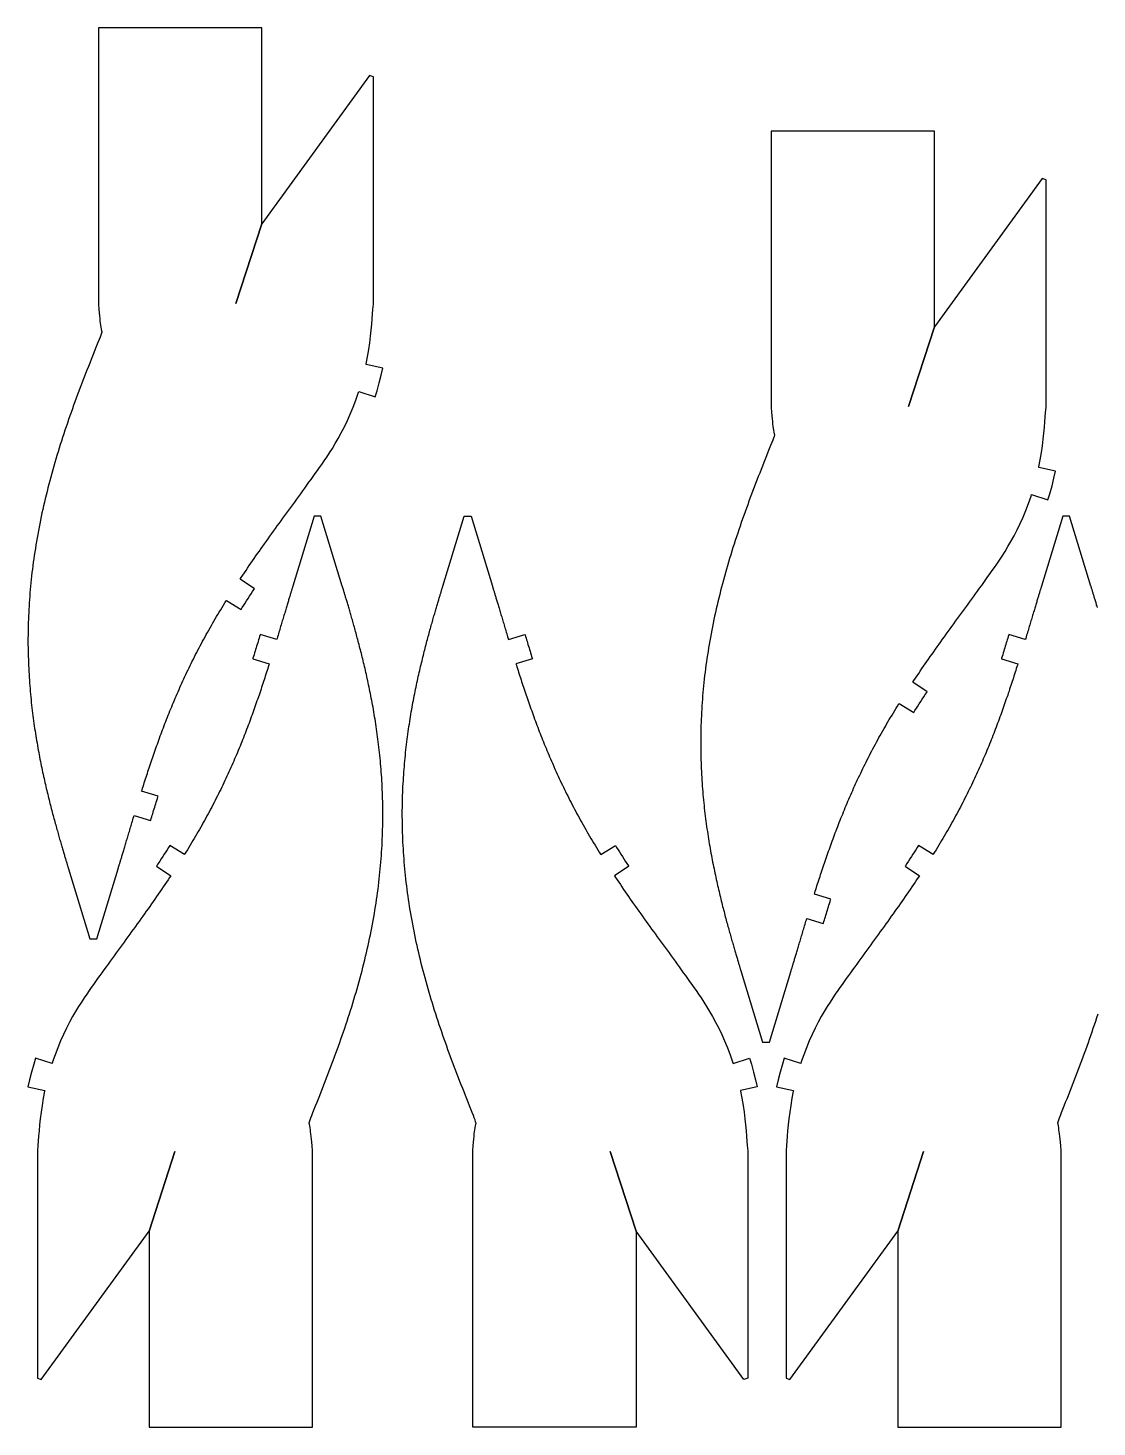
# Model space of a CAD drawing. Header units: millimetres. Extents: x 0 to 501, y 0 to 342.
# Drawn here: x 0 to 250.3, y 0 to 327.7 of the extents above; entities that cross this region are included whole.
import ezdxf

# ---------------------------------------------------------------- set-up
doc = ezdxf.new("R2010")
doc.units = ezdxf.units.MM
doc.layers.add('CUT', color=1, linetype='Continuous')

msp = doc.modelspace()

# ---------------------------------------------------------------- linework, layer by layer
at = {"layer": 'CUT'}
for points in [[(16.72, 260.24), (16.79, 259.59), (16.85, 259.02), (16.91, 258.5), (16.98, 258.02), (17.04, 257.58), (17.12, 257.15), (17.19, 256.76), (17.26, 256.47), (17.25, 256.45), (17.17, 256.15), (17.04, 255.75), (16.86, 255.26), (16.64, 254.67), (16.37, 253.99), (16.06, 253.22), (15.74, 252.41), (15.41, 251.61), (15.09, 250.8), (14.77, 249.99), (14.45, 249.18), (14.13, 248.36), (13.81, 247.55), (13.49, 246.73), (13.17, 245.91), (12.86, 245.09), (12.54, 244.27), (12.23, 243.44), (11.92, 242.62), (11.61, 241.79), (11.3, 240.96), (11, 240.13), (10.69, 239.3), (10.39, 238.47), (10.1, 237.63), (9.8, 236.8), (9.51, 235.96), (9.22, 235.12), (8.94, 234.28), (8.66, 233.44), (8.38, 232.6), (8.1, 231.76), (7.83, 230.92), (7.56, 230.08), (7.3, 229.23), (7.04, 228.39), (6.78, 227.54), (6.53, 226.7), (6.28, 225.86), (6.03, 225.01), (5.79, 224.17), (5.56, 223.32), (5.33, 222.48), (5.1, 221.63), (4.88, 220.79), (4.66, 219.95), (4.45, 219.11), (4.24, 218.26), (4.03, 217.42), (3.84, 216.58), (3.64, 215.74), (3.45, 214.9), (3.27, 214.07), (3.09, 213.23), (2.92, 212.4), (2.75, 211.56), (2.59, 210.73), (2.43, 209.9), (2.28, 209.07), (2.13, 208.25), (1.99, 207.42), (1.85, 206.6), (1.72, 205.78), (1.59, 204.96), (1.47, 204.15), (1.35, 203.33), (1.24, 202.52), (1.13, 201.71), (1.03, 200.91), (0.93, 200.1), (0.84, 199.3), (0.75, 198.51), (0.67, 197.71), (0.6, 196.92), (0.52, 196.13), (0.46, 195.35), (0.4, 194.57), (0.34, 193.79), (0.29, 193.01), (0.24, 192.24), (0.19, 191.47), (0.16, 190.71), (0.12, 189.95), (0.09, 189.19), (0.07, 188.44), (0.04, 187.69), (0.03, 186.94), (0.01, 186.2), (0.01, 185.46), (0, 184.73), (0, 184), (0, 183.28), (0.01, 182.56), (0.02, 181.84), (0.04, 181.13), (0.06, 180.42), (0.08, 179.72), (0.1, 179.02), (0.13, 178.32), (0.16, 177.63), (0.2, 176.95), (0.24, 176.27), (0.28, 175.59), (0.32, 174.92), (0.37, 174.25), (0.42, 173.59), (0.48, 172.93), (0.53, 172.27), (0.59, 171.63), (0.65, 170.98), (0.72, 170.34), (0.78, 169.71), (0.85, 169.08), (0.92, 168.45), (0.99, 167.83), (1.07, 167.21), (1.15, 166.6), (1.23, 166), (1.31, 165.4), (1.39, 164.8), (1.47, 164.21), (1.56, 163.62), (1.65, 163.04), (1.74, 162.46), (1.83, 161.89), (1.92, 161.32), (2.02, 160.75), (2.11, 160.2), (2.21, 159.64), (2.3, 159.09), (2.4, 158.55), (2.5, 158.01), (2.6, 157.47), (2.7, 156.94), (2.8, 156.42), (2.91, 155.9), (3.01, 155.38), (3.12, 154.87), (3.22, 154.37), (3.33, 153.86), (3.43, 153.37), (3.54, 152.87), (3.64, 152.39), (3.75, 151.9), (3.86, 151.43), (3.96, 150.95), (4.07, 150.49), (4.18, 150.02), (4.29, 149.56), (4.4, 149.11), (4.5, 148.66), (4.61, 148.21), (4.72, 147.77), (4.82, 147.34), (4.93, 146.91), (5.04, 146.48), (5.14, 146.06), (5.25, 145.64), (5.36, 145.23), (5.46, 144.83), (5.57, 144.42), (5.67, 144.03), (5.77, 143.63), (5.88, 143.25), (5.98, 142.86), (6.08, 142.48), (6.18, 142.11), (6.28, 141.74), (6.38, 141.38), (6.48, 141.02), (6.58, 140.67), (6.68, 140.32), (6.77, 139.97), (6.87, 139.63), (6.96, 139.3), (7.05, 138.97), (7.15, 138.65), (7.24, 138.33), (7.33, 138.02), (7.41, 137.71), (7.5, 137.4), (7.59, 137.11), (7.67, 136.81), (7.76, 136.52), (7.84, 136.24), (7.92, 135.96), (8, 135.69), (8.08, 135.43), (8.16, 135.17), (8.23, 134.91), (8.3, 134.66), (8.38, 134.42), (8.45, 134.18), (8.52, 133.95), (8.58, 133.73), (8.65, 133.51), (8.71, 133.29), (8.78, 133.09), (8.84, 132.89), (8.89, 132.69), (8.95, 132.51), (9, 132.33), (9.06, 132.15), (9.11, 131.99), (9.15, 131.83), (9.2, 131.68), (9.24, 131.54), (9.28, 131.4), (9.32, 131.28), (9.36, 131.16), (9.39, 131.06), (9.42, 130.96), (9.44, 130.87), (9.47, 130.8), (9.49, 130.74), (9.5, 130.7), (14.5, 114.3), (16.08, 114.3), (21.08, 130.7), (21.09, 130.74), (21.11, 130.8), (21.13, 130.87), (21.16, 130.96), (21.19, 131.05), (21.22, 131.16), (21.26, 131.28), (21.29, 131.4), (21.33, 131.54), (21.38, 131.68), (21.42, 131.83), (21.47, 131.98), (21.52, 132.15), (21.57, 132.32), (21.63, 132.5), (21.68, 132.69), (21.74, 132.88), (21.8, 133.08), (21.86, 133.28), (21.93, 133.49), (21.99, 133.71), (22.06, 133.93), (22.13, 134.16), (22.2, 134.4), (22.27, 134.64), (22.34, 134.88), (22.42, 135.13), (22.5, 135.39), (22.57, 135.65), (22.65, 135.92), (22.74, 136.19), (22.82, 136.47), (22.9, 136.75), (22.99, 137.04), (23.08, 137.33), (23.17, 137.62), (23.26, 137.92), (23.35, 138.23), (23.44, 138.54), (23.53, 138.85), (23.63, 139.17), (23.73, 139.49), (23.82, 139.82), (23.92, 140.15), (24.02, 140.49), (24.13, 140.83), (24.23, 141.17), (24.33, 141.52), (24.44, 141.87), (24.55, 142.22), (24.65, 142.58), (24.76, 142.95), (24.85, 143.23), (28.71, 142.06), (28.73, 142.14), (28.84, 142.51), (28.96, 142.88), (29.07, 143.26), (29.19, 143.63), (29.3, 144.02), (29.42, 144.4), (29.54, 144.79), (29.66, 145.18), (29.78, 145.57), (29.91, 145.97), (30.03, 146.37), (30.16, 146.77), (30.28, 147.18), (30.41, 147.59), (30.46, 147.74), (26.61, 148.95), (26.7, 149.21), (26.83, 149.63), (26.96, 150.05), (27.1, 150.48), (27.23, 150.9), (27.37, 151.33), (27.51, 151.77), (27.65, 152.2), (27.79, 152.64), (27.94, 153.08), (28.08, 153.52), (28.23, 153.96), (28.38, 154.41), (28.53, 154.86), (28.68, 155.31), (28.83, 155.77), (28.99, 156.22), (29.14, 156.68), (29.3, 157.14), (29.46, 157.6), (29.62, 158.07), (29.79, 158.53), (29.95, 159), (30.12, 159.47), (30.29, 159.94), (30.46, 160.42), (30.63, 160.89), (30.8, 161.37), (30.98, 161.85), (31.15, 162.33), (31.33, 162.81), (31.52, 163.29), (31.7, 163.78), (31.88, 164.26), (32.07, 164.75), (32.26, 165.24), (32.45, 165.73), (32.65, 166.22), (32.84, 166.71), (33.04, 167.21), (33.24, 167.7), (33.44, 168.2), (33.64, 168.7), (33.85, 169.2), (34.06, 169.7), (34.27, 170.2), (34.48, 170.7), (34.7, 171.2), (34.92, 171.7), (35.14, 172.21), (35.36, 172.71), (35.58, 173.22), (35.81, 173.73), (36.04, 174.24), (36.27, 174.74), (36.51, 175.25), (36.74, 175.76), (36.98, 176.28), (37.22, 176.79), (37.47, 177.3), (37.72, 177.81), (37.97, 178.33), (38.22, 178.84), (38.47, 179.36), (38.73, 179.87), (38.99, 180.39), (39.25, 180.9), (39.52, 181.42), (39.79, 181.94), (40.06, 182.46), (40.33, 182.98), (40.61, 183.5), (40.89, 184.02), (41.17, 184.54), (41.46, 185.06), (41.74, 185.59), (42.04, 186.11), (42.33, 186.64), (42.63, 187.16), (42.93, 187.69), (43.23, 188.21), (43.53, 188.74), (43.84, 189.27), (44.15, 189.8), (44.47, 190.33), (44.79, 190.86), (45.11, 191.39), (45.43, 191.93), (45.76, 192.46), (46.09, 192.99), (46.42, 193.53), (46.46, 193.59), (49.87, 191.45), (50.17, 191.92), (50.5, 192.45), (50.84, 192.98), (51.18, 193.51), (51.52, 194.04), (51.86, 194.58), (52.21, 195.11), (52.57, 195.65), (52.92, 196.19), (53, 196.31), (49.64, 198.54), (49.92, 198.96), (50.29, 199.52), (50.67, 200.07), (51.04, 200.63), (51.42, 201.18), (51.8, 201.74), (52.19, 202.3), (52.57, 202.87), (52.97, 203.43), (53.36, 204), (53.76, 204.57), (54.16, 205.15), (54.57, 205.72), (54.97, 206.3), (55.39, 206.88), (55.8, 207.46), (56.22, 208.05), (56.64, 208.64), (57.07, 209.23), (57.5, 209.83), (57.93, 210.43), (58.37, 211.03), (58.81, 211.64), (59.25, 212.25), (59.69, 212.86), (60.14, 213.48), (60.6, 214.11), (61.05, 214.73), (61.51, 215.36), (61.97, 216), (62.44, 216.64), (62.91, 217.28), (63.38, 217.93), (63.85, 218.58), (64.33, 219.24), (64.81, 219.9), (65.29, 220.57), (65.78, 221.25), (66.27, 221.93), (66.76, 222.61), (67.26, 223.3), (67.75, 224), (68.25, 224.7), (68.77, 225.44), (69.34, 226.25), (69.94, 227.15), (70.58, 228.12), (71.25, 229.18), (71.93, 230.33), (72.64, 231.55), (73.35, 232.86), (74.07, 234.25), (74.77, 235.71), (75.46, 237.24), (76.12, 238.82), (76.75, 240.46), (77.33, 242.14), (77.45, 242.51), (81.29, 241.3), (81.73, 242.69), (82.25, 244.52), (82.71, 246.35), (83.08, 247.97), (79.14, 248.85), (79.17, 249), (79.5, 250.68), (79.78, 252.33), (80.02, 253.92), (80.21, 255.45), (80.36, 256.9), (80.49, 258.27), (80.6, 259.54), (80.68, 260.71), (80.76, 261.76), (80.85, 262.94), (80.85, 316.24), (79.97, 316.53), (54.71, 281.77), (48.67, 263.16), (54.71, 281.77), (54.71, 327.66), (16.49, 327.66), (16.49, 262.92), (16.58, 261.79), (16.65, 260.96)], [(174.2, 236.11), (174.27, 235.46), (174.33, 234.89), (174.39, 234.37), (174.46, 233.89), (174.52, 233.45), (174.6, 233.02), (174.67, 232.63), (174.74, 232.34), (174.73, 232.32), (174.65, 232.02), (174.52, 231.62), (174.34, 231.13), (174.12, 230.54), (173.85, 229.86), (173.54, 229.09), (173.22, 228.28), (172.89, 227.48), (172.57, 226.67), (172.25, 225.86), (171.93, 225.05), (171.61, 224.23), (171.29, 223.42), (170.97, 222.6), (170.65, 221.78), (170.34, 220.96), (170.02, 220.14), (169.71, 219.31), (169.4, 218.49), (169.09, 217.66), (168.78, 216.83), (168.48, 216), (168.17, 215.17), (167.87, 214.34), (167.58, 213.5), (167.28, 212.67), (166.99, 211.83), (166.7, 210.99), (166.42, 210.15), (166.14, 209.31), (165.86, 208.47), (165.58, 207.63), (165.31, 206.79), (165.04, 205.95), (164.78, 205.1), (164.52, 204.26), (164.26, 203.41), (164.01, 202.57), (163.76, 201.73), (163.51, 200.88), (163.27, 200.04), (163.04, 199.19), (162.81, 198.35), (162.58, 197.5), (162.36, 196.66), (162.14, 195.82), (161.93, 194.98), (161.72, 194.13), (161.51, 193.29), (161.32, 192.45), (161.12, 191.61), (160.93, 190.77), (160.75, 189.94), (160.57, 189.1), (160.4, 188.27), (160.23, 187.43), (160.07, 186.6), (159.91, 185.77), (159.76, 184.94), (159.61, 184.12), (159.47, 183.29), (159.33, 182.47), (159.2, 181.65), (159.07, 180.83), (158.95, 180.02), (158.83, 179.2), (158.72, 178.39), (158.61, 177.58), (158.51, 176.78), (158.41, 175.97), (158.32, 175.17), (158.23, 174.38), (158.15, 173.58), (158.08, 172.79), (158, 172), (157.94, 171.22), (157.88, 170.44), (157.82, 169.66), (157.77, 168.88), (157.72, 168.11), (157.67, 167.34), (157.64, 166.58), (157.6, 165.82), (157.57, 165.06), (157.55, 164.31), (157.52, 163.56), (157.51, 162.81), (157.49, 162.07), (157.49, 161.33), (157.48, 160.6), (157.48, 159.87), (157.48, 159.15), (157.49, 158.43), (157.5, 157.71), (157.52, 157), (157.54, 156.29), (157.56, 155.59), (157.58, 154.89), (157.61, 154.19), (157.64, 153.5), (157.68, 152.82), (157.72, 152.14), (157.76, 151.46), (157.8, 150.79), (157.85, 150.12), (157.9, 149.46), (157.96, 148.8), (158.01, 148.14), (158.07, 147.5), (158.13, 146.85), (158.2, 146.21), (158.26, 145.58), (158.33, 144.95), (158.4, 144.32), (158.47, 143.7), (158.55, 143.08), (158.63, 142.47), (158.71, 141.87), (158.79, 141.27), (158.87, 140.67), (158.95, 140.08), (159.04, 139.49), (159.13, 138.91), (159.22, 138.33), (159.31, 137.76), (159.4, 137.19), (159.5, 136.62), (159.59, 136.07), (159.69, 135.51), (159.78, 134.96), (159.88, 134.42), (159.98, 133.88), (160.08, 133.34), (160.18, 132.81), (160.28, 132.29), (160.39, 131.77), (160.49, 131.25), (160.6, 130.74), (160.7, 130.24), (160.81, 129.73), (160.91, 129.24), (161.02, 128.74), (161.12, 128.26), (161.23, 127.77), (161.34, 127.3), (161.44, 126.82), (161.55, 126.36), (161.66, 125.89), (161.77, 125.43), (161.88, 124.98), (161.98, 124.53), (162.09, 124.08), (162.2, 123.64), (162.3, 123.21), (162.41, 122.78), (162.52, 122.35), (162.62, 121.93), (162.73, 121.51), (162.84, 121.1), (162.94, 120.7), (163.05, 120.29), (163.15, 119.9), (163.25, 119.5), (163.36, 119.12), (163.46, 118.73), (163.56, 118.35), (163.66, 117.98), (163.76, 117.61), (163.86, 117.25), (163.96, 116.89), (164.06, 116.54), (164.16, 116.19), (164.25, 115.84), (164.35, 115.5), (164.44, 115.17), (164.53, 114.84), (164.63, 114.52), (164.72, 114.2), (164.81, 113.89), (164.89, 113.58), (164.98, 113.27), (165.07, 112.98), (165.15, 112.68), (165.24, 112.39), (165.32, 112.11), (165.4, 111.83), (165.48, 111.56), (165.56, 111.3), (165.64, 111.04), (165.71, 110.78), (165.78, 110.53), (165.86, 110.29), (165.93, 110.05), (166, 109.82), (166.06, 109.6), (166.13, 109.38), (166.19, 109.16), (166.26, 108.96), (166.32, 108.76), (166.37, 108.56), (166.43, 108.38), (166.48, 108.2), (166.54, 108.02), (166.59, 107.86), (166.63, 107.7), (166.68, 107.55), (166.72, 107.41), (166.76, 107.27), (166.8, 107.15), (166.84, 107.03), (166.87, 106.93), (166.9, 106.83), (166.92, 106.74), (166.95, 106.67), (166.97, 106.61), (166.98, 106.57), (171.98, 90.17), (173.56, 90.17), (178.56, 106.57), (178.57, 106.61), (178.59, 106.67), (178.61, 106.74), (178.64, 106.83), (178.67, 106.92), (178.7, 107.03), (178.74, 107.15), (178.77, 107.27), (178.81, 107.41), (178.86, 107.55), (178.9, 107.7), (178.95, 107.85), (179, 108.02), (179.05, 108.19), (179.11, 108.37), (179.16, 108.56), (179.22, 108.75), (179.28, 108.95), (179.34, 109.15), (179.41, 109.36), (179.47, 109.58), (179.54, 109.8), (179.61, 110.03), (179.68, 110.27), (179.75, 110.51), (179.82, 110.75), (179.9, 111), (179.98, 111.26), (180.05, 111.52), (180.13, 111.79), (180.22, 112.06), (180.3, 112.34), (180.38, 112.62), (180.47, 112.91), (180.56, 113.2), (180.65, 113.49), (180.74, 113.79), (180.83, 114.1), (180.92, 114.41), (181.01, 114.72), (181.11, 115.04), (181.21, 115.36), (181.3, 115.69), (181.4, 116.02), (181.5, 116.36), (181.61, 116.7), (181.71, 117.04), (181.81, 117.39), (181.92, 117.74), (182.03, 118.09), (182.13, 118.45), (182.24, 118.82), (182.33, 119.1), (186.19, 117.93), (186.21, 118.01), (186.32, 118.38), (186.44, 118.75), (186.55, 119.13), (186.67, 119.5), (186.78, 119.89), (186.9, 120.27), (187.02, 120.66), (187.14, 121.05), (187.26, 121.44), (187.39, 121.84), (187.51, 122.24), (187.64, 122.64), (187.76, 123.05), (187.89, 123.46), (187.94, 123.61), (184.09, 124.82), (184.18, 125.08), (184.31, 125.5), (184.44, 125.92), (184.58, 126.35), (184.71, 126.77), (184.85, 127.2), (184.99, 127.64), (185.13, 128.07), (185.27, 128.51), (185.42, 128.95), (185.56, 129.39), (185.71, 129.83), (185.86, 130.28), (186.01, 130.73), (186.16, 131.18), (186.31, 131.64), (186.47, 132.09), (186.62, 132.55), (186.78, 133.01), (186.94, 133.47), (187.1, 133.94), (187.27, 134.4), (187.43, 134.87), (187.6, 135.34), (187.77, 135.81), (187.94, 136.29), (188.11, 136.76), (188.28, 137.24), (188.46, 137.72), (188.63, 138.2), (188.81, 138.68), (189, 139.16), (189.18, 139.65), (189.36, 140.13), (189.55, 140.62), (189.74, 141.11), (189.93, 141.6), (190.13, 142.09), (190.32, 142.58), (190.52, 143.08), (190.72, 143.57), (190.92, 144.07), (191.12, 144.57), (191.33, 145.07), (191.54, 145.57), (191.75, 146.07), (191.96, 146.57), (192.18, 147.07), (192.4, 147.57), (192.62, 148.08), (192.84, 148.58), (193.06, 149.09), (193.29, 149.6), (193.52, 150.11), (193.75, 150.61), (193.99, 151.12), (194.22, 151.63), (194.46, 152.15), (194.7, 152.66), (194.95, 153.17), (195.2, 153.68), (195.45, 154.2), (195.7, 154.71), (195.95, 155.23), (196.21, 155.74), (196.47, 156.26), (196.73, 156.77), (197, 157.29), (197.27, 157.81), (197.54, 158.33), (197.81, 158.85), (198.09, 159.37), (198.37, 159.89), (198.65, 160.41), (198.94, 160.93), (199.22, 161.46), (199.52, 161.98), (199.81, 162.51), (200.11, 163.03), (200.41, 163.56), (200.71, 164.08), (201.01, 164.61), (201.32, 165.14), (201.63, 165.67), (201.95, 166.2), (202.27, 166.73), (202.59, 167.26), (202.91, 167.8), (203.24, 168.33), (203.57, 168.86), (203.9, 169.4), (203.94, 169.46), (207.35, 167.32), (207.65, 167.79), (207.98, 168.32), (208.32, 168.85), (208.66, 169.38), (209, 169.91), (209.34, 170.45), (209.69, 170.98), (210.05, 171.52), (210.4, 172.06), (210.48, 172.18), (207.12, 174.41), (207.4, 174.83), (207.77, 175.39), (208.15, 175.94), (208.52, 176.5), (208.9, 177.05), (209.28, 177.61), (209.67, 178.17), (210.05, 178.74), (210.45, 179.3), (210.84, 179.87), (211.24, 180.44), (211.64, 181.02), (212.05, 181.59), (212.45, 182.17), (212.87, 182.75), (213.28, 183.33), (213.7, 183.92), (214.12, 184.51), (214.55, 185.1), (214.98, 185.7), (215.41, 186.3), (215.85, 186.9), (216.29, 187.51), (216.73, 188.12), (217.17, 188.73), (217.62, 189.35), (218.08, 189.98), (218.53, 190.6), (218.99, 191.23), (219.45, 191.87), (219.92, 192.51), (220.39, 193.15), (220.86, 193.8), (221.33, 194.45), (221.81, 195.11), (222.29, 195.77), (222.77, 196.44), (223.26, 197.12), (223.75, 197.8), (224.24, 198.48), (224.74, 199.17), (225.23, 199.87), (225.73, 200.57), (226.25, 201.31), (226.82, 202.12), (227.42, 203.02), (228.06, 203.99), (228.73, 205.05), (229.41, 206.2), (230.12, 207.42), (230.83, 208.73), (231.55, 210.12), (232.25, 211.58), (232.94, 213.11), (233.6, 214.69), (234.23, 216.33), (234.81, 218.01), (234.93, 218.38), (238.77, 217.17), (239.21, 218.56), (239.73, 220.39), (240.19, 222.22), (240.56, 223.84), (236.62, 224.72), (236.65, 224.87), (236.98, 226.55), (237.26, 228.2), (237.5, 229.79), (237.69, 231.32), (237.84, 232.77), (237.97, 234.14), (238.08, 235.41), (238.16, 236.58), (238.24, 237.63), (238.33, 238.81), (238.33, 292.11), (237.45, 292.4), (212.19, 257.64), (206.15, 239.03), (212.19, 257.64), (212.19, 303.53), (173.97, 303.53), (173.97, 238.79), (174.06, 237.66), (174.13, 236.83)], [(66.35, 67.42), (66.29, 68.07), (66.23, 68.64), (66.16, 69.16), (66.1, 69.64), (66.03, 70.08), (65.96, 70.51), (65.88, 70.9), (65.82, 71.19), (65.82, 71.21), (65.91, 71.51), (66.04, 71.91), (66.21, 72.4), (66.43, 72.99), (66.7, 73.67), (67.01, 74.44), (67.34, 75.25), (67.66, 76.05), (67.98, 76.86), (68.31, 77.67), (68.63, 78.48), (68.95, 79.3), (69.27, 80.11), (69.59, 80.93), (69.9, 81.75), (70.22, 82.57), (70.53, 83.39), (70.85, 84.22), (71.16, 85.04), (71.47, 85.87), (71.77, 86.7), (72.08, 87.53), (72.38, 88.36), (72.68, 89.19), (72.98, 90.03), (73.27, 90.86), (73.56, 91.7), (73.85, 92.54), (74.14, 93.38), (74.42, 94.22), (74.7, 95.06), (74.97, 95.9), (75.25, 96.74), (75.52, 97.58), (75.78, 98.43), (76.04, 99.27), (76.3, 100.11), (76.55, 100.96), (76.8, 101.8), (77.04, 102.65), (77.28, 103.49), (77.52, 104.34), (77.75, 105.18), (77.98, 106.03), (78.2, 106.87), (78.42, 107.71), (78.63, 108.55), (78.84, 109.4), (79.04, 110.24), (79.24, 111.08), (79.43, 111.92), (79.62, 112.76), (79.8, 113.59), (79.98, 114.43), (80.16, 115.26), (80.32, 116.1), (80.49, 116.93), (80.65, 117.76), (80.8, 118.59), (80.95, 119.41), (81.09, 120.24), (81.23, 121.06), (81.36, 121.88), (81.49, 122.7), (81.61, 123.51), (81.73, 124.33), (81.84, 125.14), (81.94, 125.95), (82.05, 126.75), (82.14, 127.56), (82.23, 128.36), (82.32, 129.15), (82.4, 129.95), (82.48, 130.74), (82.55, 131.53), (82.62, 132.31), (82.68, 133.09), (82.74, 133.87), (82.79, 134.65), (82.84, 135.42), (82.88, 136.19), (82.92, 136.95), (82.95, 137.71), (82.98, 138.47), (83.01, 139.22), (83.03, 139.97), (83.05, 140.72), (83.06, 141.46), (83.07, 142.19), (83.07, 142.93), (83.08, 143.66), (83.07, 144.38), (83.06, 145.1), (83.05, 145.82), (83.04, 146.53), (83.02, 147.24), (83, 147.94), (82.97, 148.64), (82.94, 149.34), (82.91, 150.03), (82.88, 150.71), (82.84, 151.39), (82.8, 152.07), (82.75, 152.74), (82.7, 153.41), (82.65, 154.07), (82.6, 154.73), (82.54, 155.39), (82.49, 156.03), (82.42, 156.68), (82.36, 157.32), (82.29, 157.95), (82.23, 158.58), (82.15, 159.21), (82.08, 159.83), (82.01, 160.44), (81.93, 161.06), (81.85, 161.66), (81.77, 162.26), (81.69, 162.86), (81.6, 163.45), (81.52, 164.04), (81.43, 164.62), (81.34, 165.2), (81.25, 165.77), (81.15, 166.34), (81.06, 166.91), (80.97, 167.46), (80.87, 168.02), (80.77, 168.57), (80.67, 169.11), (80.57, 169.65), (80.47, 170.19), (80.37, 170.72), (80.27, 171.24), (80.17, 171.76), (80.06, 172.28), (79.96, 172.79), (79.86, 173.29), (79.75, 173.8), (79.64, 174.29), (79.54, 174.78), (79.43, 175.27), (79.33, 175.75), (79.22, 176.23), (79.11, 176.71), (79, 177.17), (78.9, 177.64), (78.79, 178.1), (78.68, 178.55), (78.57, 179), (78.47, 179.45), (78.36, 179.89), (78.25, 180.32), (78.14, 180.75), (78.04, 181.18), (77.93, 181.6), (77.83, 182.02), (77.72, 182.43), (77.61, 182.83), (77.51, 183.24), (77.41, 183.63), (77.3, 184.03), (77.2, 184.41), (77.1, 184.8), (76.99, 185.18), (76.89, 185.55), (76.79, 185.92), (76.69, 186.28), (76.6, 186.64), (76.5, 186.99), (76.4, 187.34), (76.3, 187.69), (76.21, 188.03), (76.12, 188.36), (76.02, 188.69), (75.93, 189.01), (75.84, 189.33), (75.75, 189.64), (75.66, 189.95), (75.57, 190.26), (75.49, 190.55), (75.4, 190.85), (75.32, 191.14), (75.24, 191.42), (75.16, 191.69), (75.08, 191.97), (75, 192.23), (74.92, 192.49), (74.85, 192.75), (74.77, 193), (74.7, 193.24), (74.63, 193.48), (74.56, 193.71), (74.49, 193.93), (74.43, 194.15), (74.36, 194.37), (74.3, 194.57), (74.24, 194.77), (74.18, 194.97), (74.13, 195.15), (74.07, 195.33), (74.02, 195.51), (73.97, 195.67), (73.92, 195.83), (73.88, 195.98), (73.83, 196.12), (73.79, 196.26), (73.75, 196.38), (73.72, 196.5), (73.69, 196.6), (73.66, 196.7), (73.63, 196.79), (73.61, 196.86), (73.59, 196.92), (73.58, 196.96), (68.57, 213.36), (67, 213.36), (62, 196.96), (61.98, 196.92), (61.97, 196.86), (61.94, 196.79), (61.92, 196.7), (61.89, 196.6), (61.86, 196.5), (61.82, 196.38), (61.78, 196.26), (61.74, 196.12), (61.7, 195.98), (61.65, 195.83), (61.61, 195.68), (61.56, 195.51), (61.5, 195.34), (61.45, 195.16), (61.39, 194.97), (61.34, 194.78), (61.28, 194.58), (61.21, 194.38), (61.15, 194.17), (61.08, 193.95), (61.02, 193.73), (60.95, 193.5), (60.88, 193.26), (60.81, 193.02), (60.73, 192.78), (60.66, 192.53), (60.58, 192.27), (60.5, 192.01), (60.42, 191.74), (60.34, 191.47), (60.26, 191.19), (60.17, 190.91), (60.09, 190.62), (60, 190.33), (59.91, 190.04), (59.82, 189.74), (59.73, 189.43), (59.64, 189.12), (59.54, 188.81), (59.45, 188.49), (59.35, 188.17), (59.25, 187.84), (59.15, 187.51), (59.05, 187.17), (58.95, 186.83), (58.85, 186.49), (58.74, 186.14), (58.64, 185.79), (58.53, 185.44), (58.42, 185.08), (58.31, 184.71), (58.22, 184.43), (54.37, 185.6), (54.34, 185.52), (54.23, 185.15), (54.12, 184.78), (54, 184.4), (53.89, 184.03), (53.77, 183.64), (53.65, 183.26), (53.53, 182.87), (53.41, 182.48), (53.29, 182.09), (53.17, 181.69), (53.04, 181.29), (52.92, 180.88), (52.79, 180.48), (52.66, 180.07), (52.62, 179.92), (56.46, 178.71), (56.38, 178.45), (56.25, 178.03), (56.11, 177.61), (55.98, 177.18), (55.84, 176.76), (55.7, 176.33), (55.56, 175.89), (55.42, 175.46), (55.28, 175.02), (55.14, 174.58), (54.99, 174.14), (54.85, 173.7), (54.7, 173.25), (54.55, 172.8), (54.4, 172.35), (54.24, 171.89), (54.09, 171.44), (53.93, 170.98), (53.77, 170.52), (53.61, 170.06), (53.45, 169.59), (53.29, 169.13), (53.12, 168.66), (52.96, 168.19), (52.79, 167.72), (52.62, 167.24), (52.45, 166.77), (52.27, 166.29), (52.1, 165.81), (51.92, 165.33), (51.74, 164.85), (51.56, 164.37), (51.38, 163.88), (51.19, 163.4), (51, 162.91), (50.81, 162.42), (50.62, 161.93), (50.43, 161.44), (50.23, 160.95), (50.04, 160.45), (49.84, 159.96), (49.64, 159.46), (49.43, 158.96), (49.22, 158.46), (49.02, 157.96), (48.81, 157.46), (48.59, 156.96), (48.38, 156.46), (48.16, 155.96), (47.94, 155.45), (47.72, 154.95), (47.49, 154.44), (47.27, 153.93), (47.04, 153.42), (46.8, 152.92), (46.57, 152.41), (46.33, 151.9), (46.09, 151.38), (45.85, 150.87), (45.61, 150.36), (45.36, 149.85), (45.11, 149.33), (44.86, 148.82), (44.6, 148.3), (44.34, 147.79), (44.08, 147.27), (43.82, 146.75), (43.56, 146.24), (43.29, 145.72), (43.02, 145.2), (42.74, 144.68), (42.47, 144.16), (42.19, 143.64), (41.9, 143.12), (41.62, 142.59), (41.33, 142.07), (41.04, 141.55), (40.75, 141.02), (40.45, 140.5), (40.15, 139.97), (39.85, 139.45), (39.54, 138.92), (39.23, 138.39), (38.92, 137.86), (38.61, 137.33), (38.29, 136.8), (37.97, 136.27), (37.65, 135.73), (37.32, 135.2), (36.99, 134.67), (36.66, 134.13), (36.62, 134.07), (33.2, 136.21), (32.91, 135.73), (32.57, 135.21), (32.24, 134.68), (31.9, 134.15), (31.56, 133.62), (31.21, 133.08), (30.86, 132.55), (30.51, 132.01), (30.15, 131.47), (30.08, 131.35), (33.43, 129.12), (33.15, 128.69), (32.78, 128.14), (32.41, 127.59), (32.04, 127.03), (31.66, 126.48), (31.28, 125.92), (30.89, 125.36), (30.5, 124.79), (30.11, 124.23), (29.72, 123.66), (29.32, 123.09), (28.91, 122.51), (28.51, 121.94), (28.1, 121.36), (27.69, 120.78), (27.27, 120.2), (26.85, 119.61), (26.43, 119.02), (26.01, 118.43), (25.58, 117.83), (25.15, 117.23), (24.71, 116.63), (24.27, 116.02), (23.83, 115.41), (23.38, 114.79), (22.93, 114.18), (22.48, 113.55), (22.02, 112.93), (21.57, 112.3), (21.1, 111.66), (20.64, 111.02), (20.17, 110.38), (19.7, 109.73), (19.22, 109.08), (18.75, 108.42), (18.27, 107.76), (17.78, 107.09), (17.3, 106.41), (16.81, 105.73), (16.31, 105.05), (15.82, 104.36), (15.32, 103.66), (14.82, 102.96), (14.3, 102.22), (13.74, 101.41), (13.14, 100.51), (12.5, 99.54), (11.83, 98.48), (11.14, 97.33), (10.43, 96.11), (9.72, 94.8), (9.01, 93.41), (8.3, 91.95), (7.62, 90.42), (6.96, 88.84), (6.33, 87.2), (5.75, 85.52), (5.63, 85.15), (1.78, 86.36), (1.35, 84.97), (0.82, 83.14), (0.36, 81.31), (0, 79.68), (3.93, 78.81), (3.9, 78.66), (3.57, 76.98), (3.29, 75.33), (3.06, 73.74), (2.87, 72.21), (2.71, 70.76), (2.58, 69.39), (2.48, 68.12), (2.39, 66.95), (2.31, 65.9), (2.23, 64.72), (2.23, 11.42), (3.11, 11.13), (28.36, 45.89), (34.41, 64.5), (28.36, 45.89), (28.36, 0), (66.59, 0), (66.59, 64.74), (66.5, 65.87), (66.42, 66.7)], [(104.35, 67.42), (104.42, 68.07), (104.48, 68.64), (104.54, 69.16), (104.61, 69.64), (104.67, 70.08), (104.75, 70.51), (104.82, 70.9), (104.89, 71.19), (104.88, 71.21), (104.8, 71.51), (104.67, 71.91), (104.49, 72.4), (104.27, 72.99), (104, 73.67), (103.69, 74.44), (103.37, 75.25), (103.04, 76.05), (102.72, 76.86), (102.4, 77.67), (102.08, 78.48), (101.76, 79.3), (101.44, 80.11), (101.12, 80.93), (100.8, 81.75), (100.49, 82.57), (100.17, 83.39), (99.86, 84.22), (99.55, 85.04), (99.24, 85.87), (98.93, 86.7), (98.63, 87.53), (98.32, 88.36), (98.02, 89.19), (97.73, 90.03), (97.43, 90.86), (97.14, 91.7), (96.85, 92.54), (96.57, 93.38), (96.29, 94.22), (96.01, 95.06), (95.73, 95.9), (95.46, 96.74), (95.19, 97.58), (94.93, 98.43), (94.67, 99.27), (94.41, 100.11), (94.16, 100.96), (93.91, 101.8), (93.66, 102.65), (93.42, 103.49), (93.19, 104.34), (92.96, 105.18), (92.73, 106.03), (92.51, 106.87), (92.29, 107.71), (92.08, 108.55), (91.87, 109.4), (91.66, 110.24), (91.47, 111.08), (91.27, 111.92), (91.08, 112.76), (90.9, 113.59), (90.72, 114.43), (90.55, 115.26), (90.38, 116.1), (90.22, 116.93), (90.06, 117.76), (89.91, 118.59), (89.76, 119.41), (89.62, 120.24), (89.48, 121.06), (89.35, 121.88), (89.22, 122.7), (89.1, 123.51), (88.98, 124.33), (88.87, 125.14), (88.76, 125.95), (88.66, 126.75), (88.56, 127.56), (88.47, 128.36), (88.38, 129.15), (88.3, 129.95), (88.23, 130.74), (88.15, 131.53), (88.09, 132.31), (88.03, 133.09), (87.97, 133.87), (87.92, 134.65), (87.87, 135.42), (87.82, 136.19), (87.79, 136.95), (87.75, 137.71), (87.72, 138.47), (87.7, 139.22), (87.67, 139.97), (87.66, 140.72), (87.64, 141.46), (87.64, 142.19), (87.63, 142.93), (87.63, 143.66), (87.63, 144.38), (87.64, 145.1), (87.65, 145.82), (87.67, 146.53), (87.69, 147.24), (87.71, 147.94), (87.73, 148.64), (87.76, 149.34), (87.79, 150.03), (87.83, 150.71), (87.87, 151.39), (87.91, 152.07), (87.95, 152.74), (88, 153.41), (88.05, 154.07), (88.11, 154.73), (88.16, 155.39), (88.22, 156.03), (88.28, 156.68), (88.35, 157.32), (88.41, 157.95), (88.48, 158.58), (88.55, 159.21), (88.62, 159.83), (88.7, 160.44), (88.78, 161.06), (88.86, 161.66), (88.94, 162.26), (89.02, 162.86), (89.1, 163.45), (89.19, 164.04), (89.28, 164.62), (89.37, 165.2), (89.46, 165.77), (89.55, 166.34), (89.65, 166.91), (89.74, 167.46), (89.84, 168.02), (89.93, 168.57), (90.03, 169.11), (90.13, 169.65), (90.23, 170.19), (90.33, 170.72), (90.43, 171.24), (90.54, 171.76), (90.64, 172.28), (90.75, 172.79), (90.85, 173.29), (90.96, 173.8), (91.06, 174.29), (91.17, 174.78), (91.27, 175.27), (91.38, 175.75), (91.49, 176.23), (91.59, 176.71), (91.7, 177.17), (91.81, 177.64), (91.92, 178.1), (92.03, 178.55), (92.13, 179), (92.24, 179.45), (92.35, 179.89), (92.45, 180.32), (92.56, 180.75), (92.67, 181.18), (92.77, 181.6), (92.88, 182.02), (92.99, 182.43), (93.09, 182.83), (93.2, 183.24), (93.3, 183.63), (93.4, 184.03), (93.51, 184.41), (93.61, 184.8), (93.71, 185.18), (93.81, 185.55), (93.91, 185.92), (94.01, 186.28), (94.11, 186.64), (94.21, 186.99), (94.31, 187.34), (94.4, 187.69), (94.5, 188.03), (94.59, 188.36), (94.68, 188.69), (94.78, 189.01), (94.87, 189.33), (94.96, 189.64), (95.04, 189.95), (95.13, 190.26), (95.22, 190.55), (95.3, 190.85), (95.39, 191.14), (95.47, 191.42), (95.55, 191.69), (95.63, 191.97), (95.71, 192.23), (95.79, 192.49), (95.86, 192.75), (95.93, 193), (96.01, 193.24), (96.08, 193.48), (96.15, 193.71), (96.21, 193.93), (96.28, 194.15), (96.34, 194.37), (96.41, 194.57), (96.47, 194.77), (96.52, 194.97), (96.58, 195.15), (96.63, 195.33), (96.69, 195.51), (96.74, 195.67), (96.78, 195.83), (96.83, 195.98), (96.87, 196.12), (96.91, 196.26), (96.95, 196.38), (96.99, 196.5), (97.02, 196.6), (97.05, 196.7), (97.07, 196.79), (97.1, 196.86), (97.12, 196.92), (97.13, 196.96), (102.13, 213.36), (103.71, 213.36), (108.71, 196.96), (108.72, 196.92), (108.74, 196.86), (108.76, 196.79), (108.79, 196.7), (108.82, 196.6), (108.85, 196.5), (108.89, 196.38), (108.92, 196.26), (108.96, 196.12), (109.01, 195.98), (109.05, 195.83), (109.1, 195.68), (109.15, 195.51), (109.2, 195.34), (109.26, 195.16), (109.31, 194.97), (109.37, 194.78), (109.43, 194.58), (109.49, 194.38), (109.56, 194.17), (109.62, 193.95), (109.69, 193.73), (109.76, 193.5), (109.83, 193.26), (109.9, 193.02), (109.97, 192.78), (110.05, 192.53), (110.13, 192.27), (110.2, 192.01), (110.28, 191.74), (110.37, 191.47), (110.45, 191.19), (110.53, 190.91), (110.62, 190.62), (110.71, 190.33), (110.8, 190.04), (110.89, 189.74), (110.98, 189.43), (111.07, 189.12), (111.16, 188.81), (111.26, 188.49), (111.36, 188.17), (111.45, 187.84), (111.55, 187.51), (111.65, 187.17), (111.76, 186.83), (111.86, 186.49), (111.96, 186.14), (112.07, 185.79), (112.18, 185.44), (112.28, 185.08), (112.39, 184.71), (112.48, 184.43), (116.34, 185.6), (116.36, 185.52), (116.47, 185.15), (116.59, 184.78), (116.7, 184.4), (116.82, 184.03), (116.93, 183.64), (117.05, 183.26), (117.17, 182.87), (117.29, 182.48), (117.41, 182.09), (117.54, 181.69), (117.66, 181.29), (117.79, 180.88), (117.91, 180.48), (118.04, 180.07), (118.09, 179.92), (114.24, 178.71), (114.33, 178.45), (114.46, 178.03), (114.59, 177.61), (114.73, 177.18), (114.86, 176.76), (115, 176.33), (115.14, 175.89), (115.28, 175.46), (115.42, 175.02), (115.57, 174.58), (115.71, 174.14), (115.86, 173.7), (116.01, 173.25), (116.16, 172.8), (116.31, 172.35), (116.46, 171.89), (116.62, 171.44), (116.77, 170.98), (116.93, 170.52), (117.09, 170.06), (117.25, 169.59), (117.42, 169.13), (117.58, 168.66), (117.75, 168.19), (117.92, 167.72), (118.09, 167.24), (118.26, 166.77), (118.43, 166.29), (118.61, 165.81), (118.78, 165.33), (118.96, 164.85), (119.15, 164.37), (119.33, 163.88), (119.51, 163.4), (119.7, 162.91), (119.89, 162.42), (120.08, 161.93), (120.28, 161.44), (120.47, 160.95), (120.67, 160.45), (120.87, 159.96), (121.07, 159.46), (121.27, 158.96), (121.48, 158.46), (121.69, 157.96), (121.9, 157.46), (122.11, 156.96), (122.33, 156.46), (122.55, 155.96), (122.77, 155.45), (122.99, 154.95), (123.21, 154.44), (123.44, 153.93), (123.67, 153.42), (123.9, 152.92), (124.14, 152.41), (124.37, 151.9), (124.61, 151.38), (124.85, 150.87), (125.1, 150.36), (125.35, 149.85), (125.6, 149.33), (125.85, 148.82), (126.1, 148.3), (126.36, 147.79), (126.62, 147.27), (126.88, 146.75), (127.15, 146.24), (127.42, 145.72), (127.69, 145.2), (127.96, 144.68), (128.24, 144.16), (128.52, 143.64), (128.8, 143.12), (129.09, 142.59), (129.37, 142.07), (129.67, 141.55), (129.96, 141.02), (130.26, 140.5), (130.56, 139.97), (130.86, 139.45), (131.16, 138.92), (131.47, 138.39), (131.78, 137.86), (132.1, 137.33), (132.42, 136.8), (132.74, 136.27), (133.06, 135.73), (133.39, 135.2), (133.72, 134.67), (134.05, 134.13), (134.09, 134.07), (137.5, 136.21), (137.8, 135.73), (138.13, 135.21), (138.47, 134.68), (138.81, 134.15), (139.15, 133.62), (139.49, 133.08), (139.84, 132.55), (140.2, 132.01), (140.55, 131.47), (140.63, 131.35), (137.27, 129.12), (137.55, 128.69), (137.92, 128.14), (138.3, 127.59), (138.67, 127.03), (139.05, 126.48), (139.43, 125.92), (139.82, 125.36), (140.2, 124.79), (140.6, 124.23), (140.99, 123.66), (141.39, 123.09), (141.79, 122.51), (142.2, 121.94), (142.6, 121.36), (143.02, 120.78), (143.43, 120.2), (143.85, 119.61), (144.27, 119.02), (144.7, 118.43), (145.13, 117.83), (145.56, 117.23), (146, 116.63), (146.44, 116.02), (146.88, 115.41), (147.32, 114.79), (147.77, 114.18), (148.23, 113.55), (148.68, 112.93), (149.14, 112.3), (149.6, 111.66), (150.07, 111.02), (150.54, 110.38), (151.01, 109.73), (151.48, 109.08), (151.96, 108.42), (152.44, 107.76), (152.92, 107.09), (153.41, 106.41), (153.9, 105.73), (154.39, 105.05), (154.89, 104.36), (155.38, 103.66), (155.88, 102.96), (156.4, 102.22), (156.97, 101.41), (157.57, 100.51), (158.21, 99.54), (158.88, 98.48), (159.56, 97.33), (160.27, 96.11), (160.98, 94.8), (161.7, 93.41), (162.4, 91.95), (163.09, 90.42), (163.75, 88.84), (164.38, 87.2), (164.96, 85.52), (165.08, 85.15), (168.92, 86.36), (169.36, 84.97), (169.88, 83.14), (170.34, 81.31), (170.71, 79.68), (166.77, 78.81), (166.8, 78.66), (167.13, 76.98), (167.41, 75.33), (167.65, 73.74), (167.84, 72.21), (167.99, 70.76), (168.12, 69.39), (168.23, 68.12), (168.31, 66.95), (168.39, 65.9), (168.48, 64.72), (168.48, 11.42), (167.6, 11.13), (142.34, 45.89), (136.3, 64.5), (142.34, 45.89), (142.34, 0), (104.12, 0), (104.12, 64.74), (104.21, 65.87), (104.28, 66.7)]]:
    msp.add_lwpolyline(points, close=True, dxfattribs=at)
msp.add_lwpolyline([(250.34, 191.97), (250.26, 192.23), (250.18, 192.49), (250.11, 192.75), (250.03, 193), (249.96, 193.24), (249.89, 193.48), (249.82, 193.71), (249.75, 193.93), (249.69, 194.15), (249.62, 194.37), (249.56, 194.57), (249.5, 194.77), (249.44, 194.97), (249.39, 195.15), (249.33, 195.33), (249.28, 195.51), (249.23, 195.67), (249.18, 195.83), (249.14, 195.98), (249.09, 196.12), (249.05, 196.26), (249.01, 196.38), (248.98, 196.5), (248.95, 196.6), (248.92, 196.7), (248.89, 196.79), (248.87, 196.86), (248.85, 196.92), (248.84, 196.96), (243.83, 213.36), (242.26, 213.36), (237.26, 196.96), (237.24, 196.92), (237.23, 196.86), (237.2, 196.79), (237.18, 196.7), (237.15, 196.6), (237.12, 196.5), (237.08, 196.38), (237.04, 196.26), (237, 196.12), (236.96, 195.98), (236.91, 195.83), (236.87, 195.68), (236.82, 195.51), (236.76, 195.34), (236.71, 195.16), (236.65, 194.97), (236.6, 194.78), (236.54, 194.58), (236.47, 194.38), (236.41, 194.17), (236.34, 193.95), (236.28, 193.73), (236.21, 193.5), (236.14, 193.26), (236.07, 193.02), (235.99, 192.78), (235.92, 192.53), (235.84, 192.27), (235.76, 192.01), (235.68, 191.74), (235.6, 191.47), (235.52, 191.19), (235.43, 190.91), (235.35, 190.62), (235.26, 190.33), (235.17, 190.04), (235.08, 189.74), (234.99, 189.43), (234.9, 189.12), (234.8, 188.81), (234.71, 188.49), (234.61, 188.17), (234.51, 187.84), (234.41, 187.51), (234.31, 187.17), (234.21, 186.83), (234.11, 186.49), (234, 186.14), (233.9, 185.79), (233.79, 185.44), (233.68, 185.08), (233.57, 184.71), (233.48, 184.43), (229.63, 185.6), (229.6, 185.52), (229.49, 185.15), (229.38, 184.78), (229.26, 184.4), (229.15, 184.03), (229.03, 183.64), (228.91, 183.26), (228.79, 182.87), (228.67, 182.48), (228.55, 182.09), (228.43, 181.69), (228.3, 181.29), (228.18, 180.88), (228.05, 180.48), (227.92, 180.07), (227.88, 179.92), (231.72, 178.71), (231.64, 178.45), (231.51, 178.03), (231.37, 177.61), (231.24, 177.18), (231.1, 176.76), (230.96, 176.33), (230.82, 175.89), (230.68, 175.46), (230.54, 175.02), (230.4, 174.58), (230.25, 174.14), (230.11, 173.7), (229.96, 173.25), (229.81, 172.8), (229.66, 172.35), (229.5, 171.89), (229.35, 171.44), (229.19, 170.98), (229.03, 170.52), (228.87, 170.06), (228.71, 169.59), (228.55, 169.13), (228.38, 168.66), (228.22, 168.19), (228.05, 167.72), (227.88, 167.24), (227.71, 166.77), (227.53, 166.29), (227.36, 165.81), (227.18, 165.33), (227, 164.85), (226.82, 164.37), (226.64, 163.88), (226.45, 163.4), (226.26, 162.91), (226.07, 162.42), (225.88, 161.93), (225.69, 161.44), (225.49, 160.95), (225.3, 160.45), (225.1, 159.96), (224.9, 159.46), (224.69, 158.96), (224.48, 158.46), (224.28, 157.96), (224.07, 157.46), (223.85, 156.96), (223.64, 156.46), (223.42, 155.96), (223.2, 155.45), (222.98, 154.95), (222.75, 154.44), (222.53, 153.93), (222.3, 153.42), (222.06, 152.92), (221.83, 152.41), (221.59, 151.9), (221.35, 151.38), (221.11, 150.87), (220.87, 150.36), (220.62, 149.85), (220.37, 149.33), (220.12, 148.82), (219.86, 148.3), (219.6, 147.79), (219.34, 147.27), (219.08, 146.75), (218.82, 146.24), (218.55, 145.72), (218.28, 145.2), (218, 144.68), (217.73, 144.16), (217.45, 143.64), (217.16, 143.12), (216.88, 142.59), (216.59, 142.07), (216.3, 141.55), (216.01, 141.02), (215.71, 140.5), (215.41, 139.97), (215.11, 139.45), (214.8, 138.92), (214.49, 138.39), (214.18, 137.86), (213.87, 137.33), (213.55, 136.8), (213.23, 136.27), (212.91, 135.73), (212.58, 135.2), (212.25, 134.67), (211.92, 134.13), (211.88, 134.07), (208.46, 136.21), (208.17, 135.73), (207.83, 135.21), (207.5, 134.68), (207.16, 134.15), (206.82, 133.62), (206.47, 133.08), (206.12, 132.55), (205.77, 132.01), (205.41, 131.47), (205.34, 131.35), (208.69, 129.12), (208.41, 128.69), (208.04, 128.14), (207.67, 127.59), (207.3, 127.03), (206.92, 126.48), (206.54, 125.92), (206.15, 125.36), (205.76, 124.79), (205.37, 124.23), (204.98, 123.66), (204.58, 123.09), (204.17, 122.51), (203.77, 121.94), (203.36, 121.36), (202.95, 120.78), (202.53, 120.2), (202.11, 119.61), (201.69, 119.02), (201.27, 118.43), (200.84, 117.83), (200.41, 117.23), (199.97, 116.63), (199.53, 116.02), (199.09, 115.41), (198.64, 114.79), (198.19, 114.18), (197.74, 113.55), (197.28, 112.93), (196.83, 112.3), (196.36, 111.66), (195.9, 111.02), (195.43, 110.38), (194.96, 109.73), (194.48, 109.08), (194.01, 108.42), (193.53, 107.76), (193.04, 107.09), (192.56, 106.41), (192.07, 105.73), (191.57, 105.05), (191.08, 104.36), (190.58, 103.66), (190.08, 102.96), (189.56, 102.22), (189, 101.41), (188.4, 100.51), (187.76, 99.54), (187.09, 98.48), (186.4, 97.33), (185.69, 96.11), (184.98, 94.8), (184.27, 93.41), (183.56, 91.95), (182.88, 90.42), (182.22, 88.84), (181.59, 87.2), (181.01, 85.52), (180.89, 85.15), (177.04, 86.36), (176.61, 84.97), (176.08, 83.14), (175.62, 81.31), (175.26, 79.68), (179.19, 78.81), (179.16, 78.66), (178.83, 76.98), (178.55, 75.33), (178.32, 73.74), (178.13, 72.21), (177.97, 70.76), (177.84, 69.39), (177.74, 68.12), (177.65, 66.95), (177.57, 65.9), (177.49, 64.72), (177.49, 11.42), (178.37, 11.13), (203.62, 45.89), (209.67, 64.5), (203.62, 45.89), (203.62, 0), (241.85, 0), (241.85, 64.74), (241.76, 65.87), (241.68, 66.7), (241.61, 67.42), (241.55, 68.07), (241.49, 68.64), (241.42, 69.16), (241.36, 69.64), (241.29, 70.08), (241.22, 70.51), (241.14, 70.9), (241.08, 71.19), (241.08, 71.21), (241.17, 71.51), (241.3, 71.91), (241.47, 72.4), (241.69, 72.99), (241.96, 73.67), (242.27, 74.44), (242.6, 75.25), (242.92, 76.05), (243.24, 76.86), (243.57, 77.67), (243.89, 78.48), (244.21, 79.3), (244.53, 80.11), (244.85, 80.93), (245.16, 81.75), (245.48, 82.57), (245.79, 83.39), (246.11, 84.22), (246.42, 85.04), (246.73, 85.87), (247.03, 86.7), (247.34, 87.53), (247.64, 88.36), (247.94, 89.19), (248.24, 90.03), (248.53, 90.86), (248.82, 91.7), (249.11, 92.54), (249.4, 93.38), (249.68, 94.22), (249.96, 95.06), (250.23, 95.9), (250.51, 96.74)], dxfattribs=at)

doc.saveas('drawing.dxf')
